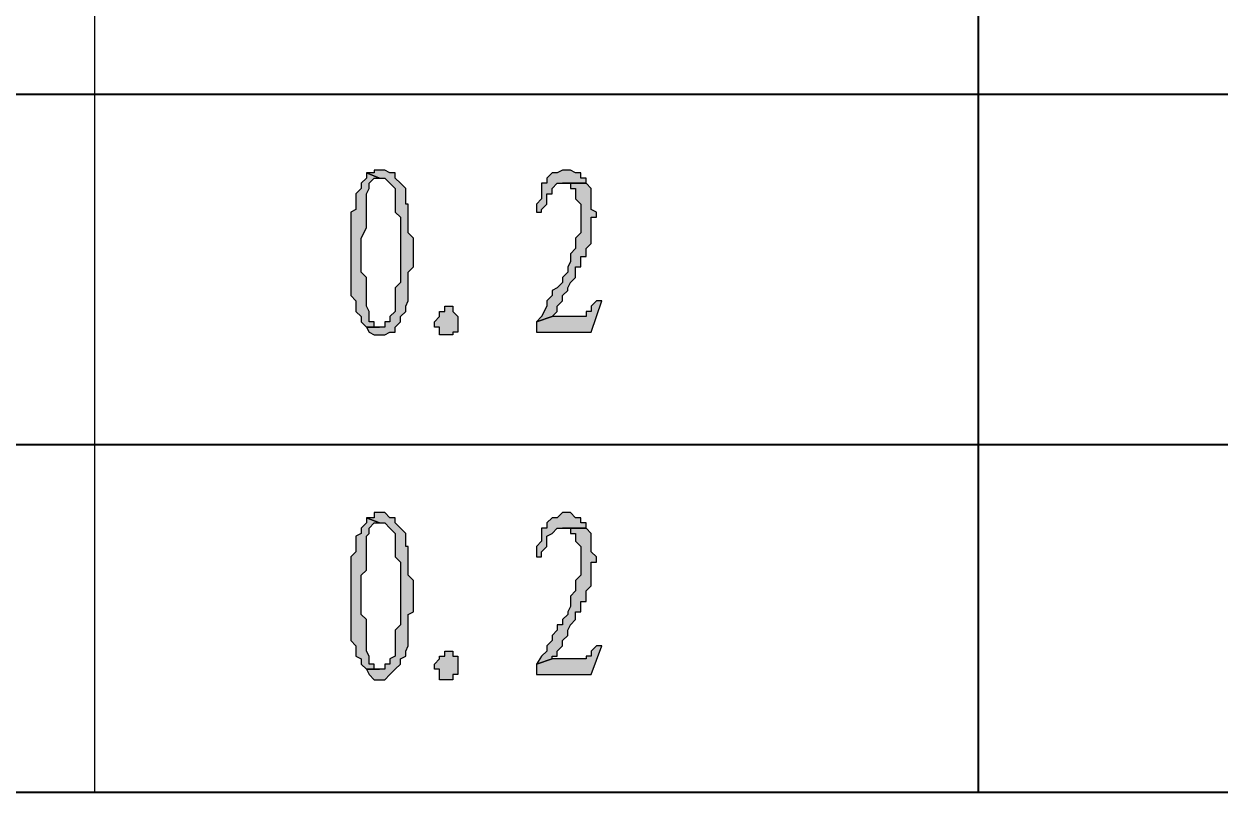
# Model space of a CAD drawing. Extents: x 457 to 4918, y -67 to 391.
# Drawn here: x 3583.25 to 3603.93, y 73.37 to 86.65 of the extents above; entities that cross this region are included whole.
import ezdxf

# ---------------------------------------------------------------- set-up
doc = ezdxf.new("R2010")
doc.units = 0
doc.header["$LTSCALE"] = 40
doc.header["$MEASUREMENT"] = 0
doc.layers.add('at_Entity', color=7, linetype='CONTINUOUS')
doc.layers.add('at_Solid', color=7, linetype='CONTINUOUS')

msp = doc.modelspace()

# ---------------------------------------------------------------- hatches: boundary and pattern name
at = {"layer": 'at_Solid'}
for points in [[(3589.169, 84.078), (3589.169, 83.988), (3589.078, 83.897), (3589.078, 83.807), (3588.988, 83.716), (3588.988, 83.445), (3588.897, 83.4), (3588.897, 81.954), (3588.988, 81.863), (3588.988, 81.682), (3589.078, 81.592), (3589.078, 81.502), (3589.169, 81.411), (3589.395, 81.411), (3589.304, 81.411), (3589.304, 81.502), (3589.214, 81.502), (3589.214, 81.682), (3589.169, 81.773), (3589.169, 82.27), (3589.078, 82.36), (3589.078, 82.948), (3589.169, 83.129), (3589.169, 83.716), (3589.214, 83.807), (3589.214, 83.897), (3589.304, 83.988), (3589.395, 83.988)], [(3589.395, 84.123), (3589.304, 84.123), (3589.304, 84.078), (3589.169, 84.078), (3589.395, 83.988), (3589.485, 83.988), (3589.575, 83.897), (3589.666, 83.807), (3589.666, 83.4), (3589.756, 83.31), (3589.756, 82.18), (3589.666, 82.089), (3589.666, 81.682), (3589.575, 81.592), (3589.575, 81.502), (3589.485, 81.502), (3589.485, 81.411), (3589.395, 81.411), (3589.169, 81.411), (3589.214, 81.321), (3589.304, 81.276), (3589.485, 81.276), (3589.575, 81.321), (3589.666, 81.321), (3589.666, 81.411), (3589.756, 81.502), (3589.756, 81.592), (3589.847, 81.682), (3589.847, 81.773), (3589.892, 81.863), (3589.892, 82.36), (3589.982, 82.451), (3589.982, 82.948), (3589.892, 83.038), (3589.892, 83.536), (3589.847, 83.536), (3589.847, 83.807), (3589.756, 83.897), (3589.666, 83.988), (3589.666, 84.078), (3589.575, 84.078), (3589.485, 84.123)], [(3592.649, 84.123), (3592.559, 84.123), (3592.468, 84.078), (3592.378, 84.078), (3592.287, 83.988), (3592.287, 83.897), (3592.197, 83.897), (3592.197, 83.626), (3592.107, 83.536), (3592.107, 83.4), (3592.197, 83.4), (3592.197, 83.445), (3592.287, 83.536), (3592.287, 83.716), (3592.378, 83.716), (3592.378, 83.807), (3592.468, 83.897), (3592.966, 83.897), (3592.966, 83.988), (3592.875, 83.988), (3592.875, 84.078), (3592.785, 84.078), (3592.694, 84.123)], [(3592.966, 83.897), (3592.559, 83.897), (3592.649, 83.897), (3592.694, 83.897), (3592.694, 83.807), (3592.785, 83.807), (3592.785, 83.716), (3592.785, 83.626), (3592.875, 83.536), (3592.875, 83.038), (3592.785, 82.948), (3592.785, 82.767), (3592.694, 82.677), (3592.694, 82.541), (3592.649, 82.451), (3592.649, 82.36), (3592.559, 82.27), (3592.559, 82.18), (3592.468, 82.089), (3592.378, 82.044), (3592.378, 81.954), (3592.287, 81.863), (3592.287, 81.773), (3592.197, 81.592), (3592.107, 81.502), (3592.378, 81.592), (3592.468, 81.682), (3592.468, 81.773), (3592.559, 81.863), (3592.559, 81.954), (3592.649, 82.044), (3592.649, 82.089), (3592.694, 82.18), (3592.785, 82.27), (3592.785, 82.451), (3592.875, 82.451), (3592.875, 82.632), (3592.966, 82.632), (3592.966, 82.767), (3593.056, 82.858), (3593.056, 83.31), (3593.146, 83.31), (3593.146, 83.4), (3593.056, 83.445), (3593.056, 83.807)], [(3590.66, 81.276), (3590.434, 81.276), (3590.434, 81.321), (3590.434, 81.411), (3590.344, 81.411), (3590.344, 81.502), (3590.434, 81.592), (3590.434, 81.682), (3590.525, 81.682), (3590.525, 81.773), (3590.57, 81.773), (3590.66, 81.773), (3590.66, 81.682), (3590.751, 81.592), (3590.751, 81.321), (3590.66, 81.321)], [(3593.237, 81.863), (3593.146, 81.863), (3593.056, 81.773), (3593.056, 81.682), (3592.966, 81.682), (3592.966, 81.592), (3592.875, 81.592), (3592.378, 81.592), (3592.107, 81.502), (3592.107, 81.321), (3593.056, 81.321)], [(3589.395, 78.202), (3589.304, 78.202), (3589.304, 78.111), (3589.169, 78.111), (3589.395, 78.021), (3589.485, 78.021), (3589.575, 77.931), (3589.666, 77.84), (3589.666, 77.433), (3589.756, 77.343), (3589.756, 76.258), (3589.666, 76.168), (3589.666, 75.716), (3589.575, 75.671), (3589.575, 75.58), (3589.485, 75.58), (3589.485, 75.49), (3589.395, 75.49), (3589.169, 75.49), (3589.214, 75.399), (3589.304, 75.309), (3589.485, 75.309), (3589.575, 75.399), (3589.666, 75.49), (3589.756, 75.58), (3589.756, 75.671), (3589.847, 75.716), (3589.847, 75.806), (3589.892, 75.897), (3589.892, 76.439), (3589.982, 76.484), (3589.982, 77.027), (3589.892, 77.117), (3589.892, 77.614), (3589.847, 77.614), (3589.847, 77.84), (3589.756, 77.931), (3589.666, 78.021), (3589.666, 78.111), (3589.575, 78.111), (3589.485, 78.202)], [(3592.649, 78.202), (3592.559, 78.202), (3592.468, 78.111), (3592.378, 78.111), (3592.287, 78.021), (3592.287, 77.931), (3592.197, 77.931), (3592.197, 77.705), (3592.107, 77.614), (3592.107, 77.433), (3592.197, 77.433), (3592.197, 77.524), (3592.287, 77.614), (3592.287, 77.795), (3592.378, 77.84), (3592.468, 77.931), (3592.966, 77.931), (3592.966, 78.021), (3592.875, 78.021), (3592.875, 78.111), (3592.785, 78.111), (3592.694, 78.202)], [(3589.169, 78.111), (3589.169, 78.021), (3589.078, 77.931), (3589.078, 77.84), (3588.988, 77.795), (3588.988, 77.524), (3588.897, 77.433), (3588.897, 75.987), (3588.988, 75.897), (3588.988, 75.716), (3589.078, 75.671), (3589.078, 75.58), (3589.169, 75.49), (3589.395, 75.49), (3589.304, 75.49), (3589.304, 75.58), (3589.214, 75.58), (3589.214, 75.716), (3589.169, 75.806), (3589.169, 76.349), (3589.078, 76.439), (3589.078, 77.117), (3589.169, 77.207), (3589.169, 77.795), (3589.214, 77.84), (3589.214, 77.931), (3589.304, 78.021), (3589.395, 78.021)], [(3592.966, 77.931), (3592.559, 77.931), (3592.649, 77.931), (3592.694, 77.931), (3592.694, 77.84), (3592.785, 77.84), (3592.785, 77.795), (3592.785, 77.705), (3592.875, 77.614), (3592.875, 77.117), (3592.785, 77.027), (3592.785, 76.846), (3592.694, 76.755), (3592.694, 76.575), (3592.649, 76.484), (3592.649, 76.439), (3592.559, 76.349), (3592.559, 76.258), (3592.468, 76.258), (3592.468, 76.168), (3592.378, 76.077), (3592.378, 75.987), (3592.287, 75.897), (3592.287, 75.806), (3592.197, 75.716), (3592.107, 75.58), (3592.378, 75.671), (3592.378, 75.716), (3592.468, 75.716), (3592.468, 75.806), (3592.559, 75.897), (3592.559, 75.987), (3592.649, 76.077), (3592.649, 76.168), (3592.694, 76.258), (3592.785, 76.349), (3592.785, 76.484), (3592.875, 76.484), (3592.875, 76.665), (3592.966, 76.665), (3592.966, 76.846), (3593.056, 76.936), (3593.056, 77.343), (3593.146, 77.343), (3593.146, 77.433), (3593.056, 77.524), (3593.056, 77.84)], [(3593.237, 75.897), (3593.146, 75.897), (3593.056, 75.806), (3593.056, 75.716), (3592.966, 75.716), (3592.966, 75.671), (3592.875, 75.671), (3592.378, 75.671), (3592.107, 75.58), (3592.107, 75.399), (3593.056, 75.399)], [(3590.66, 75.309), (3590.434, 75.309), (3590.434, 75.399), (3590.434, 75.49), (3590.344, 75.49), (3590.344, 75.58), (3590.434, 75.671), (3590.434, 75.716), (3590.525, 75.716), (3590.525, 75.806), (3590.57, 75.806), (3590.66, 75.806), (3590.66, 75.716), (3590.751, 75.716), (3590.751, 75.671), (3590.751, 75.399), (3590.66, 75.399)]]:
    msp.add_hatch(color=0, dxfattribs=at).paths.add_polyline_path(points)

# ---------------------------------------------------------------- linework, layer by layer
at = {"layer": 'at_Entity', "color": 0, "lineweight": 40}
for p, q in [((3599.746, 99.944), (3599.746, 73.365)), ((3634.235, 85.434), (3487.194, 85.434)), ((3487.194, 79.377), (3634.235, 79.377)), ((3487.194, 73.365), (3634.235, 73.365))]:
    msp.add_line(p, q, dxfattribs=at)
at = {"layer": 'at_Entity', "color": 0, "lineweight": 20}
for p, q in [((3589.169, 83.988), (3589.078, 83.897)), ((3589.169, 84.078), (3589.169, 83.988)), ((3589.395, 83.988), (3589.169, 84.078)), ((3589.304, 84.078), (3589.169, 84.078)), ((3589.169, 84.078), (3589.395, 83.988)), ((3589.214, 83.897), (3589.304, 83.988)), ((3589.395, 84.123), (3589.304, 84.123)), ((3589.304, 84.123), (3589.304, 84.078)), ((3589.304, 83.988), (3589.395, 83.988)), ((3589.485, 84.123), (3589.395, 84.123)), ((3589.395, 83.988), (3589.485, 83.988)), ((3589.575, 84.078), (3589.485, 84.123)), ((3589.485, 83.988), (3589.575, 83.897)), ((3589.666, 84.078), (3589.575, 84.078)), ((3589.666, 83.988), (3589.666, 84.078)), ((3589.756, 83.897), (3589.666, 83.988)), ((3592.378, 84.078), (3592.287, 83.988)), ((3592.287, 83.988), (3592.287, 83.897)), ((3592.468, 84.078), (3592.378, 84.078)), ((3592.559, 84.123), (3592.468, 84.078)), ((3592.649, 84.123), (3592.559, 84.123)), ((3592.694, 84.123), (3592.649, 84.123)), ((3592.785, 84.078), (3592.694, 84.123)), ((3592.875, 84.078), (3592.785, 84.078)), ((3592.875, 83.988), (3592.875, 84.078)), ((3592.966, 83.988), (3592.875, 83.988)), ((3592.966, 83.897), (3592.966, 83.988)), ((3589.078, 83.807), (3588.988, 83.716)), ((3589.078, 83.897), (3589.078, 83.807)), ((3589.169, 83.716), (3589.214, 83.807)), ((3589.214, 83.807), (3589.214, 83.897)), ((3589.575, 83.897), (3589.666, 83.807)), ((3589.666, 83.807), (3589.666, 83.4)), ((3589.847, 83.807), (3589.756, 83.897)), ((3589.847, 83.536), (3589.847, 83.807)), ((3592.287, 83.897), (3592.197, 83.897)), ((3592.197, 83.897), (3592.197, 83.626)), ((3592.378, 83.807), (3592.468, 83.897)), ((3592.378, 83.716), (3592.378, 83.807)), ((3592.468, 83.897), (3592.966, 83.897)), ((3592.966, 83.897), (3592.559, 83.897)), ((3592.559, 83.897), (3592.649, 83.897)), ((3592.649, 83.897), (3592.694, 83.897)), ((3592.694, 83.897), (3592.694, 83.807)), ((3592.694, 83.807), (3592.785, 83.807)), ((3592.785, 83.807), (3592.785, 83.716)), ((3593.056, 83.807), (3592.966, 83.897)), ((3593.056, 83.445), (3593.056, 83.807)), ((3588.988, 83.716), (3588.988, 83.445)), ((3589.169, 83.129), (3589.169, 83.716)), ((3592.197, 83.626), (3592.107, 83.536)), ((3592.287, 83.536), (3592.287, 83.716)), ((3592.287, 83.716), (3592.378, 83.716)), ((3592.785, 83.716), (3592.785, 83.626)), ((3592.785, 83.626), (3592.875, 83.536)), ((3588.988, 83.445), (3588.897, 83.4)), ((3588.897, 83.4), (3588.897, 81.954)), ((3589.666, 83.4), (3589.756, 83.31)), ((3589.892, 83.536), (3589.847, 83.536)), ((3589.892, 83.038), (3589.892, 83.536)), ((3592.107, 83.536), (3592.107, 83.4)), ((3592.107, 83.4), (3592.197, 83.4)), ((3592.197, 83.445), (3592.287, 83.536)), ((3592.197, 83.4), (3592.197, 83.445)), ((3592.875, 83.536), (3592.875, 83.038)), ((3593.146, 83.4), (3593.056, 83.445)), ((3593.146, 83.31), (3593.146, 83.4)), ((3589.756, 83.31), (3589.756, 82.18)), ((3593.056, 82.858), (3593.056, 83.31)), ((3593.056, 83.31), (3593.146, 83.31)), ((3589.078, 82.948), (3589.169, 83.129)), ((3589.078, 82.36), (3589.078, 82.948)), ((3589.982, 82.948), (3589.892, 83.038)), ((3589.982, 82.451), (3589.982, 82.948)), ((3592.875, 83.038), (3592.785, 82.948)), ((3592.785, 82.948), (3592.785, 82.767)), ((3592.785, 82.767), (3592.694, 82.677)), ((3592.966, 82.767), (3593.056, 82.858)), ((3592.966, 82.632), (3592.966, 82.767)), ((3592.694, 82.541), (3592.649, 82.451)), ((3592.694, 82.677), (3592.694, 82.541)), ((3592.875, 82.451), (3592.875, 82.632)), ((3592.875, 82.632), (3592.966, 82.632)), ((3589.169, 82.27), (3589.078, 82.36)), ((3589.892, 82.36), (3589.982, 82.451)), ((3589.892, 81.863), (3589.892, 82.36)), ((3592.649, 82.36), (3592.559, 82.27)), ((3592.649, 82.451), (3592.649, 82.36)), ((3592.785, 82.27), (3592.785, 82.451)), ((3592.785, 82.451), (3592.875, 82.451)), ((3589.169, 81.773), (3589.169, 82.27)), ((3589.756, 82.18), (3589.666, 82.089)), ((3592.559, 82.18), (3592.468, 82.089)), ((3592.559, 82.27), (3592.559, 82.18)), ((3592.649, 82.089), (3592.694, 82.18)), ((3592.694, 82.18), (3592.785, 82.27)), ((3588.897, 81.954), (3588.988, 81.863)), ((3589.666, 82.089), (3589.666, 81.682)), ((3592.378, 81.954), (3592.287, 81.863)), ((3592.468, 82.089), (3592.378, 82.044)), ((3592.378, 82.044), (3592.378, 81.954)), ((3592.559, 81.954), (3592.649, 82.044)), ((3592.559, 81.863), (3592.559, 81.954)), ((3592.649, 82.044), (3592.649, 82.089)), ((3588.988, 81.863), (3588.988, 81.682)), ((3589.214, 81.682), (3589.169, 81.773)), ((3589.847, 81.773), (3589.892, 81.863)), ((3589.847, 81.682), (3589.847, 81.773)), ((3590.525, 81.682), (3590.525, 81.773)), ((3590.525, 81.773), (3590.57, 81.773)), ((3590.57, 81.773), (3590.66, 81.773)), ((3590.66, 81.773), (3590.66, 81.682)), ((3592.287, 81.773), (3592.197, 81.592)), ((3592.287, 81.863), (3592.287, 81.773)), ((3592.468, 81.773), (3592.559, 81.863)), ((3592.468, 81.682), (3592.468, 81.773)), ((3593.146, 81.863), (3593.056, 81.773)), ((3593.056, 81.321), (3593.237, 81.863)), ((3593.056, 81.773), (3593.056, 81.682)), ((3593.237, 81.863), (3593.146, 81.863)), ((3588.988, 81.682), (3589.078, 81.592)), ((3589.078, 81.592), (3589.078, 81.502)), ((3589.078, 81.502), (3589.169, 81.411)), ((3589.214, 81.502), (3589.214, 81.682)), ((3589.304, 81.502), (3589.214, 81.502)), ((3589.304, 81.411), (3589.304, 81.502)), ((3589.575, 81.502), (3589.485, 81.502)), ((3589.485, 81.502), (3589.485, 81.411)), ((3589.666, 81.682), (3589.575, 81.592)), ((3589.575, 81.592), (3589.575, 81.502)), ((3589.666, 81.411), (3589.756, 81.502)), ((3589.756, 81.592), (3589.847, 81.682)), ((3589.756, 81.502), (3589.756, 81.592)), ((3590.344, 81.502), (3590.434, 81.592)), ((3590.344, 81.411), (3590.344, 81.502)), ((3590.434, 81.592), (3590.434, 81.682)), ((3590.434, 81.682), (3590.525, 81.682)), ((3590.66, 81.682), (3590.751, 81.592)), ((3590.751, 81.592), (3590.751, 81.321)), ((3592.378, 81.592), (3592.107, 81.502)), ((3592.197, 81.592), (3592.107, 81.502)), ((3592.107, 81.502), (3592.378, 81.592)), ((3592.107, 81.502), (3592.107, 81.321)), ((3592.378, 81.592), (3592.468, 81.682)), ((3592.875, 81.592), (3592.378, 81.592)), ((3592.966, 81.592), (3592.875, 81.592)), ((3593.056, 81.682), (3592.966, 81.682)), ((3592.966, 81.682), (3592.966, 81.592)), ((3589.169, 81.411), (3589.395, 81.411)), ((3589.395, 81.411), (3589.169, 81.411)), ((3589.169, 81.411), (3589.214, 81.321)), ((3589.214, 81.321), (3589.304, 81.276)), ((3589.395, 81.411), (3589.304, 81.411)), ((3589.304, 81.276), (3589.485, 81.276)), ((3589.485, 81.411), (3589.395, 81.411)), ((3589.485, 81.276), (3589.575, 81.321)), ((3589.575, 81.321), (3589.666, 81.321)), ((3589.666, 81.321), (3589.666, 81.411)), ((3590.434, 81.411), (3590.344, 81.411)), ((3590.434, 81.321), (3590.434, 81.411)), ((3590.434, 81.276), (3590.434, 81.321)), ((3590.66, 81.276), (3590.434, 81.276)), ((3590.751, 81.321), (3590.66, 81.321)), ((3590.66, 81.321), (3590.66, 81.276)), ((3592.107, 81.321), (3593.056, 81.321)), ((3589.395, 78.202), (3589.304, 78.202)), ((3589.304, 78.202), (3589.304, 78.111)), ((3589.485, 78.202), (3589.395, 78.202)), ((3589.575, 78.111), (3589.485, 78.202)), ((3592.559, 78.202), (3592.468, 78.111)), ((3592.649, 78.202), (3592.559, 78.202)), ((3592.694, 78.202), (3592.649, 78.202)), ((3592.785, 78.111), (3592.694, 78.202)), ((3589.169, 78.021), (3589.078, 77.931)), ((3589.169, 78.111), (3589.169, 78.021)), ((3589.395, 78.021), (3589.169, 78.111)), ((3589.304, 78.111), (3589.169, 78.111)), ((3589.169, 78.111), (3589.395, 78.021)), ((3589.214, 77.931), (3589.304, 78.021)), ((3589.304, 78.021), (3589.395, 78.021)), ((3589.395, 78.021), (3589.485, 78.021)), ((3589.485, 78.021), (3589.575, 77.931)), ((3589.666, 78.111), (3589.575, 78.111)), ((3589.666, 78.021), (3589.666, 78.111)), ((3589.756, 77.931), (3589.666, 78.021)), ((3592.378, 78.111), (3592.287, 78.021)), ((3592.287, 78.021), (3592.287, 77.931)), ((3592.468, 78.111), (3592.378, 78.111)), ((3592.875, 78.111), (3592.785, 78.111)), ((3592.875, 78.021), (3592.875, 78.111)), ((3592.966, 78.021), (3592.875, 78.021)), ((3592.966, 77.931), (3592.966, 78.021)), ((3589.078, 77.84), (3588.988, 77.795)), ((3588.988, 77.795), (3588.988, 77.524)), ((3589.078, 77.931), (3589.078, 77.84)), ((3589.169, 77.795), (3589.214, 77.84)), ((3589.169, 77.207), (3589.169, 77.795)), ((3589.214, 77.84), (3589.214, 77.931)), ((3589.575, 77.931), (3589.666, 77.84)), ((3589.666, 77.84), (3589.666, 77.433)), ((3589.847, 77.84), (3589.756, 77.931)), ((3589.847, 77.614), (3589.847, 77.84)), ((3592.287, 77.931), (3592.197, 77.931)), ((3592.197, 77.931), (3592.197, 77.705)), ((3592.287, 77.795), (3592.378, 77.84)), ((3592.287, 77.614), (3592.287, 77.795)), ((3592.378, 77.84), (3592.468, 77.931)), ((3592.468, 77.931), (3592.966, 77.931)), ((3592.966, 77.931), (3592.559, 77.931)), ((3592.559, 77.931), (3592.649, 77.931)), ((3592.649, 77.931), (3592.694, 77.931)), ((3592.694, 77.931), (3592.694, 77.84)), ((3592.694, 77.84), (3592.785, 77.84)), ((3592.785, 77.84), (3592.785, 77.795)), ((3592.785, 77.795), (3592.785, 77.705)), ((3593.056, 77.84), (3592.966, 77.931)), ((3593.056, 77.524), (3593.056, 77.84)), ((3589.892, 77.614), (3589.847, 77.614)), ((3589.892, 77.117), (3589.892, 77.614)), ((3592.197, 77.705), (3592.107, 77.614)), ((3592.107, 77.614), (3592.107, 77.433)), ((3592.197, 77.524), (3592.287, 77.614)), ((3592.785, 77.705), (3592.875, 77.614)), ((3592.875, 77.614), (3592.875, 77.117)), ((3588.988, 77.524), (3588.897, 77.433)), ((3588.897, 77.433), (3588.897, 75.987)), ((3589.666, 77.433), (3589.756, 77.343)), ((3589.756, 77.343), (3589.756, 76.258)), ((3592.107, 77.433), (3592.197, 77.433)), ((3592.197, 77.433), (3592.197, 77.524)), ((3593.146, 77.433), (3593.056, 77.524)), ((3593.056, 76.936), (3593.056, 77.343)), ((3593.056, 77.343), (3593.146, 77.343)), ((3593.146, 77.343), (3593.146, 77.433)), ((3589.078, 77.117), (3589.169, 77.207)), ((3589.078, 76.439), (3589.078, 77.117)), ((3589.982, 77.027), (3589.892, 77.117)), ((3589.982, 76.484), (3589.982, 77.027)), ((3592.875, 77.117), (3592.785, 77.027)), ((3592.785, 77.027), (3592.785, 76.846)), ((3592.966, 76.846), (3593.056, 76.936)), ((3592.785, 76.846), (3592.694, 76.755)), ((3592.694, 76.755), (3592.694, 76.575)), ((3592.966, 76.665), (3592.966, 76.846)), ((3592.694, 76.575), (3592.649, 76.484)), ((3592.875, 76.484), (3592.875, 76.665)), ((3592.875, 76.665), (3592.966, 76.665)), ((3589.169, 76.349), (3589.078, 76.439)), ((3589.169, 75.806), (3589.169, 76.349)), ((3589.892, 76.439), (3589.982, 76.484)), ((3589.892, 75.897), (3589.892, 76.439)), ((3592.649, 76.439), (3592.559, 76.349)), ((3592.559, 76.349), (3592.559, 76.258)), ((3592.649, 76.484), (3592.649, 76.439)), ((3592.694, 76.258), (3592.785, 76.349)), ((3592.785, 76.349), (3592.785, 76.484)), ((3592.785, 76.484), (3592.875, 76.484)), ((3589.756, 76.258), (3589.666, 76.168)), ((3589.666, 76.168), (3589.666, 75.716)), ((3592.468, 76.168), (3592.378, 76.077)), ((3592.559, 76.258), (3592.468, 76.258)), ((3592.468, 76.258), (3592.468, 76.168)), ((3592.649, 76.168), (3592.694, 76.258)), ((3592.649, 76.077), (3592.649, 76.168)), ((3588.897, 75.987), (3588.988, 75.897)), ((3588.988, 75.897), (3588.988, 75.716)), ((3589.847, 75.806), (3589.892, 75.897)), ((3592.378, 75.987), (3592.287, 75.897)), ((3592.287, 75.897), (3592.287, 75.806)), ((3592.378, 76.077), (3592.378, 75.987)), ((3592.468, 75.806), (3592.559, 75.897)), ((3592.559, 75.987), (3592.649, 76.077)), ((3592.559, 75.897), (3592.559, 75.987)), ((3593.146, 75.897), (3593.056, 75.806)), ((3593.056, 75.399), (3593.237, 75.897)), ((3593.237, 75.897), (3593.146, 75.897)), ((3588.988, 75.716), (3589.078, 75.671)), ((3589.214, 75.716), (3589.169, 75.806)), ((3589.214, 75.58), (3589.214, 75.716)), ((3589.666, 75.716), (3589.575, 75.671)), ((3589.756, 75.671), (3589.847, 75.716)), ((3589.847, 75.716), (3589.847, 75.806)), ((3590.434, 75.671), (3590.434, 75.716)), ((3590.434, 75.716), (3590.525, 75.716)), ((3590.525, 75.716), (3590.525, 75.806)), ((3590.525, 75.806), (3590.57, 75.806)), ((3590.57, 75.806), (3590.66, 75.806)), ((3590.66, 75.806), (3590.66, 75.716)), ((3590.66, 75.716), (3590.751, 75.716)), ((3590.751, 75.716), (3590.751, 75.671)), ((3592.197, 75.716), (3592.107, 75.58)), ((3592.287, 75.806), (3592.197, 75.716)), ((3592.378, 75.671), (3592.378, 75.716)), ((3592.378, 75.716), (3592.468, 75.716)), ((3592.468, 75.716), (3592.468, 75.806)), ((3593.056, 75.716), (3592.966, 75.716)), ((3592.966, 75.716), (3592.966, 75.671)), ((3593.056, 75.806), (3593.056, 75.716)), ((3589.078, 75.671), (3589.078, 75.58)), ((3589.078, 75.58), (3589.169, 75.49)), ((3589.169, 75.49), (3589.395, 75.49)), ((3589.395, 75.49), (3589.169, 75.49)), ((3589.169, 75.49), (3589.214, 75.399)), ((3589.304, 75.58), (3589.214, 75.58)), ((3589.304, 75.49), (3589.304, 75.58)), ((3589.395, 75.49), (3589.304, 75.49)), ((3589.485, 75.49), (3589.395, 75.49)), ((3589.575, 75.58), (3589.485, 75.58)), ((3589.485, 75.58), (3589.485, 75.49)), ((3589.575, 75.671), (3589.575, 75.58)), ((3589.575, 75.399), (3589.666, 75.49)), ((3589.666, 75.49), (3589.756, 75.58)), ((3589.756, 75.58), (3589.756, 75.671)), ((3590.344, 75.58), (3590.434, 75.671)), ((3590.344, 75.49), (3590.344, 75.58)), ((3590.434, 75.49), (3590.344, 75.49)), ((3590.434, 75.399), (3590.434, 75.49)), ((3590.751, 75.671), (3590.751, 75.399)), ((3592.378, 75.671), (3592.107, 75.58)), ((3592.107, 75.58), (3592.378, 75.671)), ((3592.107, 75.58), (3592.107, 75.399)), ((3592.875, 75.671), (3592.378, 75.671)), ((3592.966, 75.671), (3592.875, 75.671)), ((3589.214, 75.399), (3589.304, 75.309)), ((3589.304, 75.309), (3589.485, 75.309)), ((3589.485, 75.309), (3589.575, 75.399)), ((3590.434, 75.309), (3590.434, 75.399)), ((3590.66, 75.309), (3590.434, 75.309)), ((3590.751, 75.399), (3590.66, 75.399)), ((3590.66, 75.399), (3590.66, 75.309)), ((3592.107, 75.399), (3593.056, 75.399))]:
    msp.add_line(p, q, dxfattribs=at)
at = {"layer": 'at_Entity', "color": 0}
for points in [[(3584.468, 92.712), (3584.468, 73.365)], [(3589.169, 84.078), (3589.169, 83.988), (3589.078, 83.897), (3589.078, 83.807), (3588.988, 83.716), (3588.988, 83.445), (3588.897, 83.4), (3588.897, 81.954), (3588.988, 81.863), (3588.988, 81.682), (3589.078, 81.592), (3589.078, 81.502), (3589.169, 81.411), (3589.395, 81.411), (3589.304, 81.411), (3589.304, 81.502), (3589.214, 81.502), (3589.214, 81.682), (3589.169, 81.773), (3589.169, 82.27), (3589.078, 82.36), (3589.078, 82.948), (3589.169, 83.129), (3589.169, 83.716), (3589.214, 83.807), (3589.214, 83.897), (3589.304, 83.988), (3589.395, 83.988), (3589.169, 84.078), (3589.169, 84.078), (3589.169, 84.078)], [(3589.395, 84.123), (3589.304, 84.123), (3589.304, 84.078), (3589.169, 84.078), (3589.395, 83.988), (3589.485, 83.988), (3589.575, 83.897), (3589.666, 83.807), (3589.666, 83.4), (3589.756, 83.31), (3589.756, 82.18), (3589.666, 82.089), (3589.666, 81.682), (3589.575, 81.592), (3589.575, 81.502), (3589.485, 81.502), (3589.485, 81.411), (3589.395, 81.411), (3589.169, 81.411), (3589.214, 81.321), (3589.304, 81.276), (3589.485, 81.276), (3589.575, 81.321), (3589.666, 81.321), (3589.666, 81.411), (3589.756, 81.502), (3589.756, 81.592), (3589.847, 81.682), (3589.847, 81.773), (3589.892, 81.863), (3589.892, 82.36), (3589.982, 82.451), (3589.982, 82.948), (3589.892, 83.038), (3589.892, 83.536), (3589.847, 83.536), (3589.847, 83.807), (3589.756, 83.897), (3589.666, 83.988), (3589.666, 84.078), (3589.575, 84.078), (3589.485, 84.123), (3589.395, 84.123), (3589.395, 84.123)], [(3592.649, 84.123), (3592.559, 84.123), (3592.468, 84.078), (3592.378, 84.078), (3592.287, 83.988), (3592.287, 83.897), (3592.197, 83.897), (3592.197, 83.626), (3592.107, 83.536), (3592.107, 83.4), (3592.197, 83.4), (3592.197, 83.445), (3592.287, 83.536), (3592.287, 83.716), (3592.378, 83.716), (3592.378, 83.807), (3592.468, 83.897), (3592.966, 83.897), (3592.966, 83.988), (3592.875, 83.988), (3592.875, 84.078), (3592.785, 84.078), (3592.694, 84.123), (3592.649, 84.123), (3592.649, 84.123)], [(3592.966, 83.897), (3592.559, 83.897), (3592.649, 83.897), (3592.694, 83.897), (3592.694, 83.807), (3592.785, 83.807), (3592.785, 83.716), (3592.785, 83.626), (3592.875, 83.536), (3592.875, 83.038), (3592.785, 82.948), (3592.785, 82.767), (3592.694, 82.677), (3592.694, 82.541), (3592.649, 82.451), (3592.649, 82.36), (3592.559, 82.27), (3592.559, 82.18), (3592.468, 82.089), (3592.378, 82.044), (3592.378, 81.954), (3592.287, 81.863), (3592.287, 81.773), (3592.197, 81.592), (3592.107, 81.502), (3592.378, 81.592), (3592.468, 81.682), (3592.468, 81.773), (3592.559, 81.863), (3592.559, 81.954), (3592.649, 82.044), (3592.649, 82.089), (3592.694, 82.18), (3592.785, 82.27), (3592.785, 82.451), (3592.875, 82.451), (3592.875, 82.632), (3592.966, 82.632), (3592.966, 82.767), (3593.056, 82.858), (3593.056, 83.31), (3593.146, 83.31), (3593.146, 83.4), (3593.056, 83.445), (3593.056, 83.807), (3592.966, 83.897), (3592.966, 83.897), (3592.966, 83.897)], [(3590.66, 81.276), (3590.434, 81.276), (3590.434, 81.321), (3590.434, 81.411), (3590.344, 81.411), (3590.344, 81.502), (3590.434, 81.592), (3590.434, 81.682), (3590.525, 81.682), (3590.525, 81.773), (3590.57, 81.773), (3590.66, 81.773), (3590.66, 81.682), (3590.751, 81.592), (3590.751, 81.321), (3590.66, 81.321), (3590.66, 81.276), (3590.66, 81.276), (3590.66, 81.276)], [(3593.237, 81.863), (3593.146, 81.863), (3593.056, 81.773), (3593.056, 81.682), (3592.966, 81.682), (3592.966, 81.592), (3592.875, 81.592), (3592.378, 81.592), (3592.107, 81.502), (3592.107, 81.321), (3593.056, 81.321), (3593.237, 81.863), (3593.237, 81.863), (3593.237, 81.863)], [(3589.395, 78.202), (3589.304, 78.202), (3589.304, 78.111), (3589.169, 78.111), (3589.395, 78.021), (3589.485, 78.021), (3589.575, 77.931), (3589.666, 77.84), (3589.666, 77.433), (3589.756, 77.343), (3589.756, 76.258), (3589.666, 76.168), (3589.666, 75.716), (3589.575, 75.671), (3589.575, 75.58), (3589.485, 75.58), (3589.485, 75.49), (3589.395, 75.49), (3589.169, 75.49), (3589.214, 75.399), (3589.304, 75.309), (3589.485, 75.309), (3589.575, 75.399), (3589.666, 75.49), (3589.756, 75.58), (3589.756, 75.671), (3589.847, 75.716), (3589.847, 75.806), (3589.892, 75.897), (3589.892, 76.439), (3589.982, 76.484), (3589.982, 77.027), (3589.892, 77.117), (3589.892, 77.614), (3589.847, 77.614), (3589.847, 77.84), (3589.756, 77.931), (3589.666, 78.021), (3589.666, 78.111), (3589.575, 78.111), (3589.485, 78.202), (3589.395, 78.202), (3589.395, 78.202)], [(3592.649, 78.202), (3592.559, 78.202), (3592.468, 78.111), (3592.378, 78.111), (3592.287, 78.021), (3592.287, 77.931), (3592.197, 77.931), (3592.197, 77.705), (3592.107, 77.614), (3592.107, 77.433), (3592.197, 77.433), (3592.197, 77.524), (3592.287, 77.614), (3592.287, 77.795), (3592.378, 77.84), (3592.468, 77.931), (3592.966, 77.931), (3592.966, 78.021), (3592.875, 78.021), (3592.875, 78.111), (3592.785, 78.111), (3592.694, 78.202), (3592.649, 78.202), (3592.649, 78.202)], [(3589.169, 78.111), (3589.169, 78.021), (3589.078, 77.931), (3589.078, 77.84), (3588.988, 77.795), (3588.988, 77.524), (3588.897, 77.433), (3588.897, 75.987), (3588.988, 75.897), (3588.988, 75.716), (3589.078, 75.671), (3589.078, 75.58), (3589.169, 75.49), (3589.395, 75.49), (3589.304, 75.49), (3589.304, 75.58), (3589.214, 75.58), (3589.214, 75.716), (3589.169, 75.806), (3589.169, 76.349), (3589.078, 76.439), (3589.078, 77.117), (3589.169, 77.207), (3589.169, 77.795), (3589.214, 77.84), (3589.214, 77.931), (3589.304, 78.021), (3589.395, 78.021), (3589.169, 78.111), (3589.169, 78.111), (3589.169, 78.111)], [(3592.966, 77.931), (3592.559, 77.931), (3592.649, 77.931), (3592.694, 77.931), (3592.694, 77.84), (3592.785, 77.84), (3592.785, 77.795), (3592.785, 77.705), (3592.875, 77.614), (3592.875, 77.117), (3592.785, 77.027), (3592.785, 76.846), (3592.694, 76.755), (3592.694, 76.575), (3592.649, 76.484), (3592.649, 76.439), (3592.559, 76.349), (3592.559, 76.258), (3592.468, 76.258), (3592.468, 76.168), (3592.378, 76.077), (3592.378, 75.987), (3592.287, 75.897), (3592.287, 75.806), (3592.197, 75.716), (3592.107, 75.58), (3592.378, 75.671), (3592.378, 75.716), (3592.468, 75.716), (3592.468, 75.806), (3592.559, 75.897), (3592.559, 75.987), (3592.649, 76.077), (3592.649, 76.168), (3592.694, 76.258), (3592.785, 76.349), (3592.785, 76.484), (3592.875, 76.484), (3592.875, 76.665), (3592.966, 76.665), (3592.966, 76.846), (3593.056, 76.936), (3593.056, 77.343), (3593.146, 77.343), (3593.146, 77.433), (3593.056, 77.524), (3593.056, 77.84), (3592.966, 77.931), (3592.966, 77.931), (3592.966, 77.931)], [(3593.237, 75.897), (3593.146, 75.897), (3593.056, 75.806), (3593.056, 75.716), (3592.966, 75.716), (3592.966, 75.671), (3592.875, 75.671), (3592.378, 75.671), (3592.107, 75.58), (3592.107, 75.399), (3593.056, 75.399), (3593.237, 75.897), (3593.237, 75.897), (3593.237, 75.897)], [(3590.66, 75.309), (3590.434, 75.309), (3590.434, 75.399), (3590.434, 75.49), (3590.344, 75.49), (3590.344, 75.58), (3590.434, 75.671), (3590.434, 75.716), (3590.525, 75.716), (3590.525, 75.806), (3590.57, 75.806), (3590.66, 75.806), (3590.66, 75.716), (3590.751, 75.716), (3590.751, 75.671), (3590.751, 75.399), (3590.66, 75.399), (3590.66, 75.309), (3590.66, 75.309), (3590.66, 75.309)]]:
    msp.add_lwpolyline(points, dxfattribs=at)

doc.saveas('drawing.dxf')
